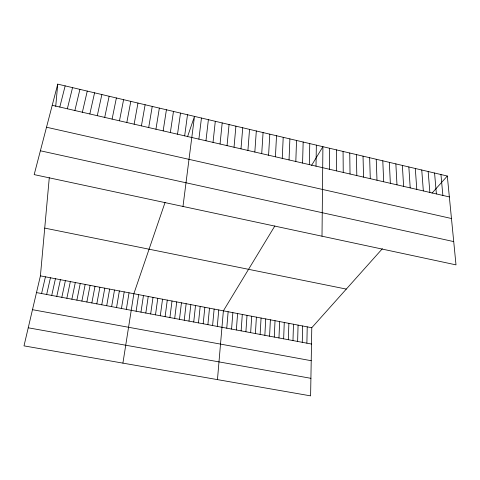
<?xml version="1.0" encoding="UTF-8"?>
<svg xmlns="http://www.w3.org/2000/svg" width="480" height="480" viewBox="0 0 480 480"><rect width="100%" height="100%" fill="white"/><g stroke="black" fill="none" stroke-linecap="round" stroke-linejoin="round"><path stroke-width="0.72" d="M329.568 169.284L329.658 148.278M322.008 236.196L322.914 146.688L311.58 165.378M316.014 166.158L316.35 145.14M382.368 248.718L311.784 327.726L310.608 395.868L24 345.87L40.41 275.862L49.284 177.66M306.888 343.176L307.224 326.856M309.306 164.61L309.768 143.586M302.262 342.312L302.658 325.98M297.624 341.442L298.074 325.11M302.574 163.056L303.162 142.026M292.974 340.572L293.484 324.228M295.818 161.502L296.532 140.46M288.312 339.702L288.888 323.352M283.644 338.826L284.274 322.47M289.044 159.936L289.884 138.894M278.964 337.95L279.654 321.588M282.246 158.37L283.212 137.322M274.272 337.074L275.022 320.7M269.574 336.192L270.378 319.812M264.858 335.316L265.728 318.924M275.424 156.792L276.522 135.744M268.584 155.214L269.808 134.16M260.136 334.428L261.066 318.036M255.402 333.546L256.392 317.142M261.72 153.63L263.07 132.57M250.656 332.658L251.706 316.248M245.904 331.764L247.014 315.348M241.134 330.876L242.304 314.448M254.832 152.04L256.314 130.974M236.358 329.982L237.588 313.548M247.92 150.444L249.534 129.378M231.57 329.082L232.866 312.642M240.984 148.848L242.73 127.77M226.77 328.188L228.126 311.742M217.458 379.614L223.38 310.83L274.86 225.936M217.284 326.412L218.76 309.948M234.03 147.24L235.908 126.162M55.728 106.362L57.738 84.132L447.306 176.028L456 264.87L34.176 174.612L57.738 84.132M212.592 325.536L214.134 309.066M227.046 145.632L229.062 124.548M207.894 324.654L209.49 308.178M203.184 323.772L204.846 307.29M220.044 144.012L222.192 122.928M198.462 322.89L200.184 306.396M213.018 142.392L215.298 121.302M193.728 322.002L195.516 305.508M188.988 321.114L190.836 304.614M205.962 140.766L208.386 119.67M184.236 320.226L186.144 303.714M179.472 319.338L181.44 302.82M198.888 139.134L201.45 118.032M174.696 318.444L176.73 301.914M169.908 317.544L172.008 301.014M182.982 206.454L194.49 116.394L187.524 136.764M165.114 316.65L167.274 300.108M160.308 315.75L162.534 299.202M184.668 135.852L187.506 114.744M155.49 314.85L157.776 298.296M150.66 313.944L153.012 297.384M177.522 134.202L180.498 113.094M145.818 313.038L148.242 296.472M170.352 132.552L173.472 111.432M140.97 312.132L143.454 295.56M136.11 311.22L138.654 294.642M163.158 130.89L166.416 109.77M122.91 363.12L133.848 293.724L165.066 202.44M126.348 309.396L129.03 292.8M155.94 129.222L159.342 108.102M121.452 308.478L124.2 291.876M148.692 127.554L152.238 106.428M116.55 307.56L119.364 290.952M141.426 125.874L145.116 104.748M111.63 306.642L114.51 290.028M106.704 305.718L109.65 289.098M134.13 124.194L137.97 103.062M101.76 304.794L104.778 288.168M96.81 303.87L99.894 287.232M126.81 122.502L130.8 101.37M91.848 302.94L94.998 286.296M86.874 302.01L90.09 285.36M119.466 120.81L123.6 99.672M81.888 301.074L85.176 284.418M76.89 300.138L80.244 283.476M112.098 119.106L116.382 97.968M71.88 299.202L75.306 282.534M104.706 117.402L109.14 96.258M66.858 298.266L70.356 281.586M61.83 297.324L65.394 280.638M56.784 296.376L60.42 279.69M97.284 115.692L101.868 94.542M51.726 295.434L55.434 278.736M89.838 113.97L94.578 92.826M46.662 294.486L50.436 277.782M41.58 293.532L45.432 276.822M82.368 112.248L87.258 91.098M74.874 110.52L79.914 89.364M67.35 108.786L72.546 87.63M59.802 107.04L65.154 85.884M432 193.158L447.306 176.028M28.236 327.798L310.914 378.318M32.484 309.684L311.22 360.708M36.492 292.584L311.508 344.04M40.41 275.862L311.784 327.726M44.724 228.102L346.302 289.086M40.38 150.78L453.72 241.596M46.512 127.23L451.464 218.508M52.224 105.294L449.352 196.926M440.946 174.528L442.878 195.432M434.568 173.022L436.386 193.932M428.166 171.516L429.876 192.432M421.752 169.998L423.342 190.926M415.308 168.48L416.79 189.408M408.846 166.956L410.208 187.896M402.366 165.426L403.614 186.372M395.862 163.896L396.99 184.842M389.34 162.354L390.348 183.312M382.794 160.812L383.688 181.776M376.23 159.264L376.998 180.228M369.642 157.71L370.29 178.68M363.03 156.15L363.558 177.132M356.4 154.584L356.808 175.572M349.746 153.018L350.034 174.006M343.074 151.44L343.236 172.44M336.372 149.862L336.414 170.868"/></g></svg>
